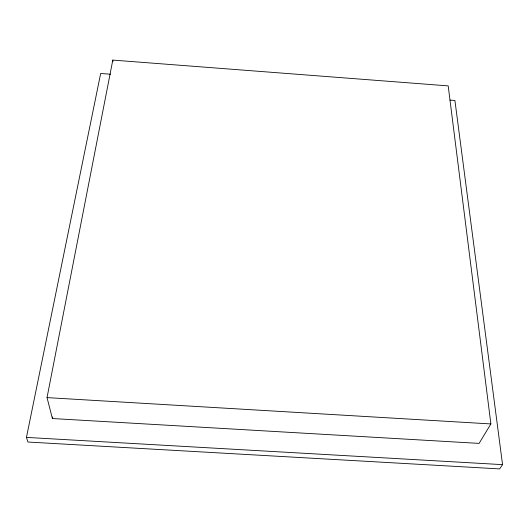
<?xml version="1.0" encoding="UTF-8"?>
<svg xmlns="http://www.w3.org/2000/svg" width="529" height="529" viewBox="0 0 529 529"><rect width="100%" height="100%" fill="white"/><g stroke="black" fill="none" stroke-linecap="round" stroke-linejoin="round"><path stroke-width="0.79" d="M52.397 418.532L47.028 397.61L112.796 60.088L448.195 85.89L490.879 423.941L479.089 443.395L52.397 418.532L52.702 416.905M449.967 100.093L454.914 100.47L502.55 464.641L499.627 468.912L27.931 442.032L26.45 437.397L100.669 73.471L110.554 74.225M26.45 437.397L502.55 464.641M47.028 397.61L490.879 423.941M112.796 60.088L112.928 61.714"/></g></svg>
